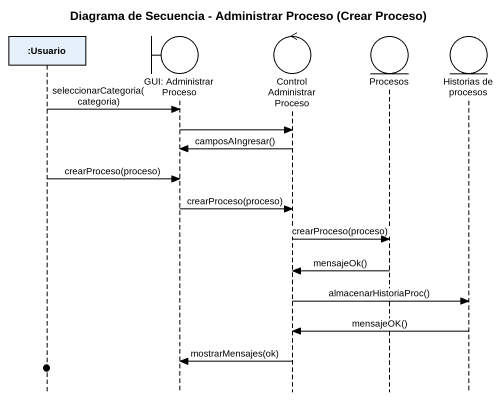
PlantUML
@startuml
title Diagrama de Secuencia - Administrar Proceso (Crear Proceso)
hide footbox
participant ":Usuario" as Usuario
boundary "GUI: Administrar Proceso" as GUI_Administrar_Proceso
control "Control Administrar Proceso" as Control_Administrar_Proceso
entity Procesos
entity "Historias de procesos" as Historias_de_procesos

Usuario -> GUI_Administrar_Proceso : seleccionarCategoria(categoria)
GUI_Administrar_Proceso -> Control_Administrar_Proceso
Control_Administrar_Proceso -> GUI_Administrar_Proceso : camposAIngresar()
Usuario -> GUI_Administrar_Proceso : crearProceso(proceso)
GUI_Administrar_Proceso -> Control_Administrar_Proceso : crearProceso(proceso)
Control_Administrar_Proceso -> Procesos : crearProceso(proceso)
Procesos -> Control_Administrar_Proceso : mensajeOk()
Control_Administrar_Proceso -> Historias_de_procesos : almacenarHistoriaProc()
Historias_de_procesos -> Control_Administrar_Proceso : mensajeOK()
Control_Administrar_Proceso -> GUI_Administrar_Proceso : mostrarMensajes(ok)
@enduml
